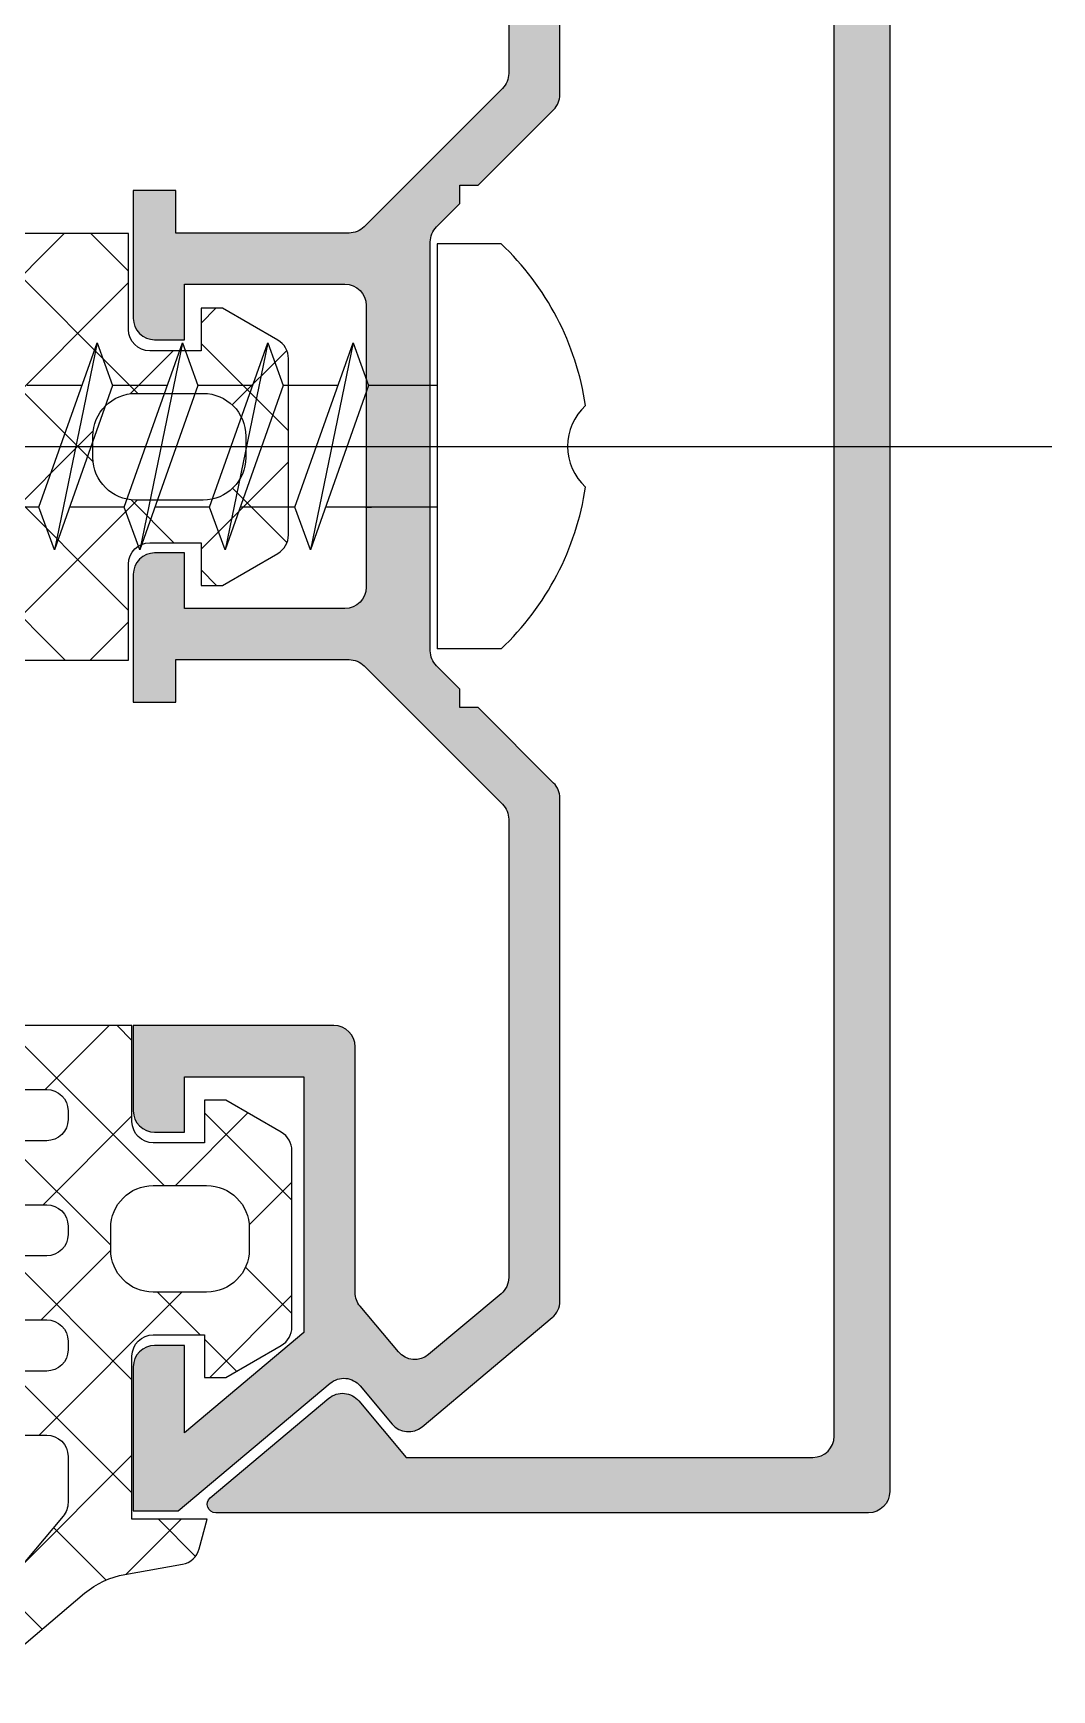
# Model space of a CAD drawing. Header units: millimetres. Extents: x 809 to 8159, y 33 to 4533.
# Drawn here: x 4981.821 to 4984.209, y 1269.97 to 1273.854 of the extents above; entities that cross this region are included whole.
import ezdxf

# ---------------------------------------------------------------- set-up
doc = ezdxf.new("R2010")
doc.units = ezdxf.units.MM
doc.linetypes.add('DASHDOT', pattern=[25.399999999999995, 12.7, -6.349999999999998, 0, -6.349999999999998])
for name, color, linetype in [('11', 11, 'Continuous'), ('EKSEN', 11, 'Continuous'), ('FITILLER', 240, 'Continuous'), ('GORUNUS-TARAMA', 11, 'Continuous')]:
    doc.layers.add(name, color=color, linetype=linetype)

# ---------------------------------------------------------------- blocks, each defined once
blk = doc.blocks.new('ajsdfxcvzx')
h = blk.add_hatch(color=256)
edge = h.paths.add_edge_path()
edge.add_arc((36939.60440307917, -7320.709108377276), 0.05000000000291038, 270, 360)
edge.add_line((36939.65440307918, -7320.709108377276), (36939.65440307918, -7316.069108377276))
edge.add_arc((36939.60440307918, -7316.06910837728), 0.04999999999563443, 4.168816632451847e-09, 90.00000000833764)
edge.add_line((36939.60440307917, -7316.019108377281), (36938.65079202141, -7316.019108377281))
edge.add_line((36938.65079202141, -7316.019108377281), (36938.53980291817, -7316.151380039802))
edge.add_arc((36938.50150069602, -7316.119240659318), 0.0500000000012859, 230.0000000012835, 320.00000000128347, ccw=False)
edge.add_line((36938.46936131553, -7316.157542881476), (36938.19154732698, -7315.924429266139))
edge.add_arc((36938.20440307918, -7315.90910837728), 0.01999999999904089, 90, 229.9999999868575, ccw=False)
edge.add_line((36938.20440307918, -7315.889108377283), (36939.73440307918, -7315.889108377283))
edge.add_arc((36939.73440307918, -7315.939108377279), 0.04999999999563443, 0, 90, ccw=False)
edge.add_line((36939.78440307917, -7315.939108377279), (36939.78440307917, -7320.83910837728))
edge.add_arc((36939.73440307918, -7320.839108377284), 0.04999999999563443, -90, 4.168782652413938e-09, ccw=False)
edge.add_line((36939.73440307918, -7320.889108377283), (36938.20440307918, -7320.889108377283))
edge.add_arc((36938.20440307918, -7320.869108377279), 0.02000000000407454, 129.9999999997442, 270, ccw=False)
edge.add_line((36938.19154732698, -7320.853787488413), (36938.46936131553, -7320.620673873091))
edge.add_arc((36938.50150069602, -7320.658976095245), 0.05000000000317593, 40.00000000726942, 130.0000000077832, ccw=False)
edge.add_line((36938.53980291817, -7320.626836714757), (36938.65079202141, -7320.759108377279))
edge.add_line((36938.65079202141, -7320.759108377279), (36939.60440307917, -7320.759108377279))
h = blk.add_hatch(color=256)
edge = h.paths.add_edge_path()
edge.add_line((36938.41109530687, -7319.866828951293), (36938.41109530687, -7320.466592581193))
edge.add_line((36938.41109530687, -7320.466592581193), (36938.13109530686, -7320.701540477923))
edge.add_line((36938.13109530686, -7320.701540477923), (36938.13109530686, -7320.496828951291))
edge.add_line((36938.13109530686, -7320.496828951291), (36938.06109530686, -7320.496828951291))
edge.add_arc((36938.06109530686, -7320.54682895129), 0.0499999999992724, 90, 180.0000000041688)
edge.add_line((36938.01109530687, -7320.546828951294), (36938.01109530687, -7320.884108377279))
edge.add_line((36938.01109530687, -7320.884108377279), (36938.11651920308, -7320.884108377279))
edge.add_line((36938.11651920308, -7320.884108377279), (36938.47244273637, -7320.58545307177))
edge.add_arc((36938.50458211686, -7320.623755293924), 0.05000000000317593, 40.00000000726942, 130.0000000077832, ccw=False)
edge.add_line((36938.54288433901, -7320.591615913436), (36938.61797956515, -7320.681110918973))
edge.add_arc((36938.65628178731, -7320.648971538489), 0.0500000000012859, 219.9999999987165, 309.9999999987165)
edge.add_line((36938.68842116779, -7320.687273760646), (36938.99323468735, -7320.431504848806))
edge.add_arc((36938.96109530685, -7320.393202626646), 0.05000000000805293, 310.0000000030938, 359.9999999968734)
edge.add_line((36939.01109530687, -7320.393202626648), (36939.01109530687, -7319.213666818505))
edge.add_arc((36938.96109530686, -7319.213666818508), 0.05000000000291038, 3.126612473883902e-09, 45.00000000221086)
edge.add_line((36938.99645064592, -7319.178311479445), (36938.81926987031, -7319.001130703829))
edge.add_line((36938.81926987031, -7319.001130703829), (36938.77684346343, -7319.001130703829))
edge.add_line((36938.77684346343, -7319.001130703829), (36938.77684346343, -7318.958704296958))
edge.add_line((36938.77684346343, -7318.958704296958), (36938.7218922047, -7318.903753038219))
edge.add_arc((36938.75724754376, -7318.868397699157), 0.05000000000232364, 180.0000000031266, 225.0000000022108, ccw=False)
edge.add_line((36938.70724754375, -7318.86839769916), (36938.70724754375, -7317.9098190554))
edge.add_arc((36938.75724754376, -7317.909819055402), 0.05000000000291038, 134.9999999977892, 179.9999999968734, ccw=False)
edge.add_line((36938.7218922047, -7317.87446371634), (36938.77684346343, -7317.819512457594))
edge.add_line((36938.77684346343, -7317.819512457594), (36938.77684346343, -7317.777086050723))
edge.add_line((36938.77684346343, -7317.777086050723), (36938.81926987031, -7317.777086050723))
edge.add_line((36938.81926987031, -7317.777086050723), (36938.99645064592, -7317.599905275107))
edge.add_arc((36938.96109530687, -7317.564549936048), 0.04999999999460632, 314.9999999948413, 359.9999999927046)
edge.add_line((36939.01109530687, -7317.564549936054), (36939.01109530687, -7316.385014127904))
edge.add_arc((36938.96109530687, -7316.38501412791), 0.04999999999563443, 7.295429106790731e-09, 50.00000000700054)
edge.add_line((36938.99323468735, -7316.346711905753), (36938.68842116779, -7316.090942993913))
edge.add_arc((36938.65628178731, -7316.129245216071), 0.0500000000012859, 50.00000000128344, 140.0000000012834)
edge.add_line((36938.61797956515, -7316.097105835586), (36938.54288433901, -7316.186600841123))
edge.add_arc((36938.50458211685, -7316.154461460639), 0.0500000000012859, 230.0000000012835, 320.00000000128347, ccw=False)
edge.add_line((36938.47244273637, -7316.192763682797), (36938.11651920308, -7315.894108377281))
edge.add_line((36938.11651920308, -7315.894108377281), (36938.01109530687, -7315.894108377281))
edge.add_line((36938.01109530687, -7315.894108377281), (36938.01109530687, -7316.231387803266))
edge.add_arc((36938.06109530686, -7316.231387803269), 0.04999999999563443, 179.9999999958312, 270)
edge.add_line((36938.06109530686, -7316.281387803268), (36938.13109530686, -7316.281387803268))
edge.add_line((36938.13109530686, -7316.281387803268), (36938.13109530686, -7316.076676276636))
edge.add_line((36938.13109530686, -7316.076676276636), (36938.41109530687, -7316.311624173366))
edge.add_line((36938.41109530687, -7316.311624173366), (36938.41109530687, -7316.911387803266))
edge.add_line((36938.41109530687, -7316.911387803266), (36938.13109530686, -7316.911387803266))
edge.add_line((36938.13109530686, -7316.911387803266), (36938.13109530686, -7316.781387803268))
edge.add_line((36938.13109530686, -7316.781387803268), (36938.06109530686, -7316.781387803268))
edge.add_arc((36938.06109530686, -7316.831387803268), 0.0499999999992724, 90, 180.0000000041688)
edge.add_line((36938.01109530687, -7316.831387803271), (36938.01109530687, -7317.031387803268))
edge.add_line((36938.01109530687, -7317.031387803268), (36938.48109530686, -7317.031387803268))
edge.add_arc((36938.48109530686, -7316.981387803266), 0.05000000000291038, 270, 360)
edge.add_line((36938.53109530686, -7316.981387803266), (36938.53109530686, -7316.405535833474))
edge.add_arc((36938.58109530686, -7316.405535833475), 0.05000000000291038, 139.9999999996867, 179.9999999979156, ccw=False)
edge.add_line((36938.54279308471, -7316.373396452989), (36938.63277038516, -7316.266165681918))
edge.add_arc((36938.67107260731, -7316.298305062399), 0.04999999999337374, 49.99999999860381, 139.9999999991176, ccw=False)
edge.add_line((36938.7032119878, -7316.260002840245), (36938.87323468734, -7316.402668824732))
edge.add_arc((36938.84109530687, -7316.440971046889), 0.0499999999912354, 7.295398063433822e-09, 50.00000001338748, ccw=False)
edge.add_line((36938.89109530686, -7316.440971046883), (36938.89109530686, -7317.514844308571))
edge.add_arc((36938.84109530686, -7317.514844308568), 0.05000000000291038, 314.99999999778913, 359.9999999968734, ccw=False)
edge.add_line((36938.87645064592, -7317.550199647631), (36938.55218657721, -7317.87446371634))
edge.add_arc((36938.51683123815, -7317.839108377281), 0.04999999999975119, 270, 315.0000000007369, ccw=False)
edge.add_line((36938.51683123815, -7317.889108377283), (36938.11109530686, -7317.889108377283))
edge.add_line((36938.11109530686, -7317.889108377283), (36938.11109530686, -7317.789108377277))
edge.add_line((36938.11109530686, -7317.789108377277), (36938.01109530687, -7317.789108377277))
edge.add_line((36938.01109530687, -7317.789108377277), (36938.01109530687, -7318.08910837728))
edge.add_arc((36938.06109530686, -7318.089108377284), 0.04999999999563443, 179.9999999958312, 270)
edge.add_line((36938.06109530686, -7318.139108377283), (36938.13109530686, -7318.139108377283))
edge.add_line((36938.13109530686, -7318.139108377283), (36938.13109530686, -7318.009108377279))
edge.add_line((36938.13109530686, -7318.009108377279), (36938.50724754376, -7318.009108377279))
edge.add_arc((36938.50724754376, -7318.059108377278), 0.0499999999992724, -4.168782652413938e-09, 90, ccw=False)
edge.add_line((36938.55724754375, -7318.059108377282), (36938.55724754375, -7318.719108377278))
edge.add_arc((36938.50724754376, -7318.719108377281), 0.04999999999563443, -90, 4.168782652413938e-09, ccw=False)
edge.add_line((36938.50724754376, -7318.769108377281), (36938.13109530686, -7318.769108377281))
edge.add_line((36938.13109530686, -7318.769108377281), (36938.13109530686, -7318.639108377283))
edge.add_line((36938.13109530686, -7318.639108377283), (36938.06109530686, -7318.639108377283))
edge.add_arc((36938.06109530685, -7318.689108377279), 0.04999999999563443, 89.99999999166236, 180)
edge.add_line((36938.01109530687, -7318.689108377279), (36938.01109530687, -7318.989108377275))
edge.add_line((36938.01109530687, -7318.989108377275), (36938.11109530686, -7318.989108377275))
edge.add_line((36938.11109530686, -7318.989108377275), (36938.11109530686, -7318.889108377283))
edge.add_line((36938.11109530686, -7318.889108377283), (36938.51683123815, -7318.889108377283))
edge.add_arc((36938.51683123816, -7318.939108377282), 0.04999999999836291, 45.00000000810638, 90.00000000833762, ccw=False)
edge.add_line((36938.55218657721, -7318.903753038219), (36938.87645064592, -7319.228017106936))
edge.add_arc((36938.84109530686, -7319.263372445998), 0.05000000000232364, 3.126615411019884e-09, 45.000000002210925, ccw=False)
edge.add_line((36938.89109530686, -7319.263372445996), (36938.89109530686, -7320.337245707669))
edge.add_arc((36938.84109530686, -7320.337245707667), 0.05000000000291038, 309.99999999670683, 359.9999999968734, ccw=False)
edge.add_line((36938.87323468734, -7320.375547929827), (36938.7032119878, -7320.518213914307))
edge.add_arc((36938.67107260731, -7320.479911692153), 0.04999999999849904, 220.0000000008824, 310.00000000139624, ccw=False)
edge.add_line((36938.63277038516, -7320.512051072634), (36938.54279308471, -7320.40482030157))
edge.add_arc((36938.58109530686, -7320.372680921084), 0.05000000000245512, 180.0000000020844, 220.0000000003133, ccw=False)
edge.add_line((36938.53109530686, -7320.372680921086), (36938.53109530686, -7319.796828951294))
edge.add_arc((36938.48109530686, -7319.796828951294), 0.05000000000291038, 0, 90)
edge.add_line((36938.48109530686, -7319.746828951291), (36938.01109530687, -7319.746828951291))
edge.add_line((36938.01109530687, -7319.746828951291), (36938.01109530687, -7319.946828951295))
edge.add_arc((36938.06109530685, -7319.946828951295), 0.04999999998835847, 180, 270.0000000083376)
edge.add_line((36938.06109530686, -7319.996828951291), (36938.13109530686, -7319.996828951291))
edge.add_line((36938.13109530686, -7319.996828951291), (36938.13109530686, -7319.866828951293))
edge.add_line((36938.13109530686, -7319.866828951293), (36938.41109530687, -7319.866828951293))
at = {"layer": 'FITILLER'}
h = blk.add_hatch(dxfattribs=at)
h.set_pattern_fill('NET', color=256, scale=1.499999999999999, angle=225, style=0)
h.set_pattern_definition([(224.9999999999999, (36956.32114801255, -7396.421213948757), (0.1325825214724777, -0.1325825214724775), []), (315, (36956.32114801255, -7396.421213948757), (0.1325825214724777, 0.1325825214724776), [])])
edge = h.paths.add_edge_path(flags=16)
edge.add_arc((36938.01653145128, -7318.365094533139), 0.09999999999854481, 90, 180, ccw=False)
edge.add_line((36938.01653145128, -7318.265094533141), (36938.17480535739, -7318.265094533141))
edge.add_arc((36938.17480535738, -7318.365094533139), 0.09999999999854481, 0, 89.99999999583122, ccw=False)
edge.add_line((36938.27480535739, -7318.365094533139), (36938.27480535739, -7318.415094533142))
edge.add_arc((36938.17480535739, -7318.415094533142), 0.09999999999854481, -90, 0, ccw=False)
edge.add_line((36938.17480535739, -7318.515094533141), (36938.01653145128, -7318.515094533141))
edge.add_arc((36938.01653145128, -7318.415094533142), 0.09999999999854481, 180, 270, ccw=False)
edge.add_line((36937.91653145128, -7318.415094533142), (36937.91653145128, -7318.365094533139))
edge = h.paths.add_edge_path()
edge.add_line((36937.99980535739, -7317.890094533141), (36937.48301095959, -7317.890094533141))
edge.add_arc((36937.48301095959, -7317.900094533141), 0.01000000000021828, 90, 225.0000000073695)
edge.add_line((36937.47593989177, -7317.907165600955), (36937.58672926995, -7318.017954979041))
edge.add_arc((36937.58041251701, -7318.024271731978), 0.008933237673640144, -44.999999999999886, 45, ccw=False)
edge.add_line((36937.58672926995, -7318.030588484915), (36937.47742184212, -7318.13989591282))
edge.add_arc((36937.48373859506, -7318.146212665753), 0.008933237671067705, 135.0000000164991, 225.0000000494971)
edge.add_line((36937.47742184213, -7318.152529418694), (36937.58672926995, -7318.261836846425))
edge.add_arc((36937.58041251701, -7318.268153599362), 0.008933237673640144, -44.999999999999886, 45, ccw=False)
edge.add_line((36937.58672926995, -7318.274470352299), (36937.47742184212, -7318.383777780204))
edge.add_arc((36937.48373859506, -7318.390094533137), 0.008933237671067705, 135.0000000164991, 225.0000000494971)
edge.add_line((36937.47742184213, -7318.396411286078), (36937.58672926995, -7318.505718713815))
edge.add_arc((36937.58041251702, -7318.512035466749), 0.008933237665922826, -45.00000001649909, 45.00000001649897, ccw=False)
edge.add_line((36937.58672926995, -7318.518352219682), (36937.47742184212, -7318.627659647587))
edge.add_arc((36937.48373859506, -7318.633976400524), 0.008933237673640144, 135, 225)
edge.add_line((36937.47742184212, -7318.640293153461), (36937.58672926995, -7318.749600581206))
edge.add_arc((36937.58041251702, -7318.75591733414), 0.008933237665922826, -45.00000001649909, 45.00000001649897, ccw=False)
edge.add_line((36937.58672926995, -7318.762234087073), (36937.47593989169, -7318.873023465327))
edge.add_arc((36937.4830109595, -7318.88009453314), 0.01000000000072197, 134.9999999963152, 270)
edge.add_line((36937.4830109595, -7318.890094533141), (36937.99980535739, -7318.890094533141))
edge.add_line((36937.99980535739, -7318.890094533141), (36937.99980535739, -7318.665094533142))
edge.add_arc((36938.04980535739, -7318.665094533142), 0.05000000000291038, 90, 180, ccw=False)
edge.add_line((36938.04980535739, -7318.615094533139), (36938.16980535739, -7318.615094533139))
edge.add_line((36938.16980535739, -7318.615094533139), (36938.16980535739, -7318.715094533145))
edge.add_line((36938.16980535739, -7318.715094533145), (36938.21980535739, -7318.715094533145))
edge.add_line((36938.21980535739, -7318.715094533145), (36938.34980535739, -7318.64003899815))
edge.add_arc((36938.32480535739, -7318.596737727965), 0.0499999999971676, 300.0000000037994, 360.0000000062532)
edge.add_line((36938.37480535739, -7318.596737727959), (36938.37480535739, -7318.183451338329))
edge.add_arc((36938.32480535739, -7318.183451338324), 0.04999999999563443, 359.9999999937468, 419.9999999962006)
edge.add_line((36938.34980535739, -7318.140150068139), (36938.21980535739, -7318.065094533144))
edge.add_line((36938.21980535739, -7318.065094533144), (36938.16980535739, -7318.065094533144))
edge.add_line((36938.16980535739, -7318.065094533144), (36938.16980535739, -7318.165094533142))
edge.add_line((36938.16980535739, -7318.165094533142), (36938.04980535739, -7318.165094533142))
edge.add_arc((36938.04980535739, -7318.115094533139), 0.05000000000291038, 180, 270, ccw=False)
edge.add_line((36937.99980535739, -7318.115094533139), (36937.99980535739, -7317.890094533141))
h = blk.add_hatch(dxfattribs=at)
h.set_pattern_fill('NET', color=256, scale=1.499999999999999, angle=225, style=0)
h.set_pattern_definition([(135, (36952.42699035696, -7303.900996473349), (0.1325825214724776, 0.1325825214724776), []), (44.99999999999989, (36952.42699035696, -7303.900996473349), (0.1325825214724777, -0.1325825214724775), [])])
edge = h.paths.add_edge_path(flags=16)
edge.add_arc((36938.18300938048, -7320.271828951292), 0.09999999999126885, -90.00000000416878, 0, ccw=False)
edge.add_line((36938.18300938047, -7320.371828951291), (36938.05800938047, -7320.371828951291))
edge.add_arc((36938.05800938047, -7320.271828951292), 0.09999999999854481, 180, 270.0000000041688, ccw=False)
edge.add_line((36937.95800938048, -7320.271828951292), (36937.95800938048, -7320.221828951289))
edge.add_arc((36938.05800938047, -7320.221828951289), 0.09999999999126885, 89.99999999583122, 180, ccw=False)
edge.add_line((36938.05800938047, -7320.121828951291), (36938.18300938047, -7320.121828951291))
edge.add_arc((36938.18300938048, -7320.221828951289), 0.09999999999854481, 0, 90.00000000416878, ccw=False)
edge.add_line((36938.28300938047, -7320.221828951289), (36938.28300938047, -7320.271828951292))
edge = h.paths.add_edge_path()
edge.add_arc((36938.02622100648, -7321.230360799723), 0.1999999999889679, 99.9999999980081, 130.233142154333, ccw=False)
edge.add_line((36937.99149137095, -7321.033399249129), (36938.12623857333, -7321.009639681775))
edge.add_arc((36938.11755616444, -7320.960399294118), 0.05000000000680765, 280.0000000024923, 345.0000000005008)
edge.add_line((36938.16585245576, -7320.973340246375), (36938.18440307918, -7320.904108377283))
edge.add_line((36938.18440307918, -7320.904108377283), (36938.00800938048, -7320.904108377283))
edge.add_line((36938.00800938048, -7320.904108377283), (36938.00800938048, -7320.521828951292))
edge.add_arc((36938.05800938048, -7320.521828951289), 0.05000000000291038, 90.00000000833762, 180.0000000041688, ccw=False)
edge.add_line((36938.05800938047, -7320.471828951289), (36938.17800938048, -7320.471828951289))
edge.add_line((36938.17800938048, -7320.471828951289), (36938.17800938048, -7320.571828951295))
edge.add_line((36938.17800938048, -7320.571828951295), (36938.22800938048, -7320.571828951295))
edge.add_line((36938.22800938048, -7320.571828951295), (36938.35800938048, -7320.4967734163))
edge.add_arc((36938.33300938048, -7320.453472146109), 0.05000000000268112, 300.0000000001517, 359.9999999989578)
edge.add_line((36938.38300938048, -7320.45347214611), (36938.38300938048, -7320.040185756479))
edge.add_arc((36938.33300938048, -7320.04018575648), 0.05000000000291038, 1.042204157961301e-09, 59.99999999984833)
edge.add_line((36938.35800938048, -7319.996884486289), (36938.22800938048, -7319.921828951294))
edge.add_line((36938.22800938048, -7319.921828951294), (36938.17800938048, -7319.921828951294))
edge.add_line((36938.17800938048, -7319.921828951294), (36938.17800938048, -7320.021828951292))
edge.add_line((36938.17800938048, -7320.021828951292), (36938.05800938047, -7320.021828951292))
edge.add_arc((36938.05800938048, -7319.971828951293), 0.0499999999992724, 179.9999999958312, 269.9999999916624, ccw=False)
edge.add_line((36938.00800938048, -7319.971828951289), (36938.00800938048, -7319.746828951291))
edge.add_line((36938.00800938048, -7319.746828951291), (36937.65800938047, -7319.746828951291))
edge.add_line((36937.65800938047, -7319.746828951291), (36937.65800938047, -7319.896828951292))
edge.add_line((36937.65800938047, -7319.896828951292), (36937.80800938047, -7319.896828951292))
edge.add_arc((36937.80800938047, -7319.946828951295), 0.05000000000291038, 0, 90, ccw=False)
edge.add_line((36937.85800938048, -7319.946828951295), (36937.85800938048, -7319.966828951292))
edge.add_arc((36937.80800938048, -7319.966828951288), 0.04999999999563443, 269.9999999916624, 359.99999999583116, ccw=False)
edge.add_line((36937.80800938047, -7320.016828951288), (36937.65800938047, -7320.016828951288))
edge.add_line((36937.65800938047, -7320.016828951288), (36937.65800938047, -7320.166828951296))
edge.add_line((36937.65800938047, -7320.166828951296), (36937.80800938047, -7320.166828951296))
edge.add_arc((36937.80800938048, -7320.216828951296), 0.0499999999992724, 4.168782652413938e-09, 90.00000000833762, ccw=False)
edge.add_line((36937.85800938048, -7320.216828951292), (36937.85800938048, -7320.236828951289))
edge.add_arc((36937.80800938047, -7320.236828951289), 0.05000000000291038, -90, 0, ccw=False)
edge.add_line((36937.80800938047, -7320.286828951292), (36937.65800938047, -7320.286828951292))
edge.add_line((36937.65800938047, -7320.286828951292), (36937.65800938047, -7320.436828951293))
edge.add_line((36937.65800938047, -7320.436828951293), (36937.80800938047, -7320.436828951293))
edge.add_arc((36937.80800938048, -7320.486828951292), 0.0499999999992724, 4.168782652413938e-09, 90.00000000833762, ccw=False)
edge.add_line((36937.85800938048, -7320.486828951289), (36937.85800938048, -7320.506828951293))
edge.add_arc((36937.80800938047, -7320.506828951293), 0.05000000000291038, -90, 0, ccw=False)
edge.add_line((36937.80800938047, -7320.556828951296), (36937.65800938047, -7320.556828951296))
edge.add_line((36937.65800938047, -7320.556828951296), (36937.65800938047, -7320.70682895129))
edge.add_line((36937.65800938047, -7320.70682895129), (36937.80800938047, -7320.70682895129))
edge.add_arc((36937.80800938047, -7320.756828951293), 0.05000000000291038, 0, 90, ccw=False)
edge.add_line((36937.85800938048, -7320.756828951293), (36937.85800938048, -7320.864990358248))
edge.add_arc((36937.80800938049, -7320.864990358243), 0.04999999998835847, 319.9999999921615, 359.99999999374677, ccw=False)
edge.add_line((36937.84631160263, -7320.897129738725), (36937.57880033738, -7321.215937250156))
edge.add_arc((36937.61109530686, -7321.254108377281), 0.04999999999880422, 130.2331421528184, 310.2331421528183)
edge.add_line((36937.64339027635, -7321.292279504407), (36937.89704112855, -7321.077676291228))
at = {"elevation": -1.1777983182711e-10}
blk.add_lwpolyline([(36939.60440307917, -7320.759108377279, 0.4142135623730951), (36939.65440307918, -7320.709108377276), (36939.65440307918, -7316.069108377276, 0.4142135623730951), (36939.60440307917, -7316.019108377281), (36938.65079202141, -7316.019108377281), (36938.53980291817, -7316.151380039802, -0.4142135623731419), (36938.46936131553, -7316.157542881476), (36938.19154732698, -7315.924429266139, -0.7002075382095383), (36938.20440307918, -7315.889108377283), (36939.73440307918, -7315.889108377283, -0.4142135623730617), (36939.78440307917, -7315.939108377279), (36939.78440307917, -7320.83910837728, -0.4142135623730951), (36939.73440307918, -7320.889108377283), (36938.20440307918, -7320.889108377283, -0.7002075382097253), (36938.19154732698, -7320.853787488413), (36938.46936131553, -7320.620673873091, -0.414213562373189), (36938.53980291817, -7320.626836714757), (36938.65079202141, -7320.759108377279)], format="xyb", close=True, dxfattribs=at)
blk.add_lwpolyline([(36938.89109530686, -7316.440971046883), (36938.89109530686, -7317.514844308571, -0.1989123673796371), (36938.87645064592, -7317.550199647631), (36938.55218657721, -7317.87446371634, -0.198912367379658), (36938.51683123815, -7317.889108377283), (36938.11109530686, -7317.889108377283), (36938.11109530686, -7317.789108377277), (36938.01109530687, -7317.789108377277), (36938.01109530687, -7318.08910837728, 0.4142135623730951), (36938.06109530686, -7318.139108377283), (36938.13109530686, -7318.139108377283), (36938.13109530686, -7318.009108377279), (36938.50724754376, -7318.009108377279, -0.4142135623730951), (36938.55724754375, -7318.059108377282), (36938.55724754375, -7318.719108377278, -0.4142135623730951), (36938.50724754376, -7318.769108377281), (36938.13109530686, -7318.769108377281), (36938.13109530686, -7318.639108377283), (36938.06109530686, -7318.639108377283, 0.4142135623730951), (36938.01109530687, -7318.689108377279), (36938.01109530687, -7318.989108377275), (36938.11109530686, -7318.989108377275), (36938.11109530686, -7318.889108377283), (36938.51683123815, -7318.889108377283, -0.198912367379658), (36938.55218657721, -7318.903753038219), (36938.87645064592, -7319.228017106936, -0.1989123673796371), (36938.89109530686, -7319.263372445996), (36938.89109530686, -7320.337245707669, -0.2216946626429332), (36938.87323468734, -7320.375547929827), (36938.7032119878, -7320.518213914307, -0.4142135623732124), (36938.63277038516, -7320.512051072634), (36938.54279308471, -7320.40482030157, -0.1763269807083682), (36938.53109530686, -7320.372680921086), (36938.53109530686, -7319.796828951294, 0.4142135623730951), (36938.48109530686, -7319.746828951291), (36938.01109530687, -7319.746828951291), (36938.01109530687, -7319.946828951295, 0.4142135623730951), (36938.06109530686, -7319.996828951291), (36938.13109530686, -7319.996828951291), (36938.13109530686, -7319.866828951293), (36938.41109530687, -7319.866828951293), (36938.41109530687, -7320.466592581193), (36938.13109530686, -7320.701540477923), (36938.13109530686, -7320.496828951291), (36938.06109530686, -7320.496828951291, 0.4142135623730951), (36938.01109530687, -7320.546828951294), (36938.01109530687, -7320.884108377279), (36938.11651920308, -7320.884108377279), (36938.47244273637, -7320.58545307177, -0.4142135623731674), (36938.54288433901, -7320.591615913436), (36938.61797956515, -7320.681110918973, 0.4142135623732124), (36938.68842116779, -7320.687273760646), (36938.99323468735, -7320.431504848806, 0.2216946626429264), (36939.01109530687, -7320.393202626648), (36939.01109530687, -7319.213666818505, 0.198912367379658), (36938.99645064592, -7319.178311479445), (36938.81926987031, -7319.001130703829), (36938.77684346343, -7319.001130703829), (36938.77684346343, -7318.958704296958), (36938.7218922047, -7318.903753038219, -0.198912367379658), (36938.70724754375, -7318.86839769916), (36938.70724754375, -7317.9098190554, -0.1989123673796624), (36938.7218922047, -7317.87446371634), (36938.77684346343, -7317.819512457594), (36938.77684346343, -7317.777086050723), (36938.81926987031, -7317.777086050723), (36938.99645064592, -7317.599905275107, 0.198912367379658), (36939.01109530687, -7317.564549936054), (36939.01109530687, -7316.385014127904, 0.2216946626429265)], format="xyb", dxfattribs=at)
at = {"layer": '11'}
for p, q in [((36938.8731021271, -7317.914108377277), (36938.72310212709, -7317.914108377277)), ((36938.72310212709, -7317.914108377277), (36938.7231021271, -7318.864108377275)), ((36937.78983034462, -7318.53142591715), (36937.9262368066, -7318.146783917495)), ((36937.9262368066, -7318.146783917495), (36937.82622988669, -7318.631432837064)), ((36937.9262368066, -7318.146783917495), (36937.96263634867, -7318.246790837409)), ((36937.98984418444, -7318.53142591715), (36938.12625064642, -7318.146783917495)), ((36938.12625064642, -7318.146783917495), (36938.02624372651, -7318.631432837064)), ((36938.12625064642, -7318.146783917495), (36938.16265018849, -7318.246790837409)), ((36938.18985802426, -7318.53142591715), (36938.32626448624, -7318.146783917495)), ((36938.32626448624, -7318.146783917495), (36938.22625756633, -7318.631432837064)), ((36938.32626448624, -7318.146783917495), (36938.36266402831, -7318.246790837402)), ((36938.38987186408, -7318.53142591715), (36938.52627832606, -7318.146783917495)), ((36938.52627832606, -7318.146783917495), (36938.42627140616, -7318.631432837064)), ((36938.52627832606, -7318.146783917495), (36938.56267786813, -7318.246790837402)), ((36937.89077112648, -7318.246790837409), (36937.76262250885, -7318.246790837409)), ((36937.96263634867, -7318.246790837409), (36937.82622988669, -7318.631432837064)), ((36938.09078496631, -7318.246790837409), (36937.96263634867, -7318.246790837409)), ((36938.16265018849, -7318.246790837409), (36938.02624372651, -7318.631432837064)), ((36938.29079880613, -7318.246790837402), (36938.16265018849, -7318.246790837402)), ((36938.36266402831, -7318.246790837402), (36938.22625756633, -7318.631432837064)), ((36938.49081264595, -7318.246790837402), (36938.36266402831, -7318.246790837402)), ((36938.56267786813, -7318.246790837402), (36938.42627140616, -7318.631432837064)), ((36938.56474252603, -7318.246790837402), (36938.56267786813, -7318.246790837402)), ((36938.72310212709, -7318.246790837402), (36938.56267786813, -7318.246790837402)), ((36937.78983034462, -7318.53142591715), (36937.66168172698, -7318.53142591715)), ((36937.82622988669, -7318.631432837064), (36937.78983034462, -7318.53142591715)), ((36937.98984418444, -7318.53142591715), (36937.8616955668, -7318.53142591715)), ((36938.02624372651, -7318.631432837064), (36937.98984418444, -7318.53142591715)), ((36938.18985802426, -7318.53142591715), (36938.06170940663, -7318.53142591715)), ((36938.22625756633, -7318.631432837064), (36938.18985802426, -7318.53142591715)), ((36938.38987186408, -7318.53142591715), (36938.26172324645, -7318.53142591715)), ((36938.42627140616, -7318.631432837064), (36938.38987186408, -7318.53142591715)), ((36938.5556129307, -7318.531432307333), (36938.46173482011, -7318.531432307333)), ((36938.72310212709, -7318.531432307333), (36938.46173482011, -7318.531432307333)), ((36938.55603660663, -7318.531432307333), (36938.5556129307, -7318.531432307333)), ((36938.55603660663, -7318.531432307333), (36938.5556129307, -7318.531432307333)), ((36938.5556129307, -7318.531432307333), (36938.56960412483, -7318.531432307333)), ((36938.5556129307, -7318.531432307333), (36938.56960412483, -7318.531432307333)), ((36938.8731021271, -7318.864108377275), (36938.7231021271, -7318.864108377275))]:
    blk.add_line(p, q, dxfattribs=at)
for centre, radius, start, end in [((36938.42529724905, -7318.389108377283), 0.6528048780487974, 8.407229325155477, 46.68802192303892), ((36939.15911466622, -7318.389108377283), 0.1298408752463274, 132.6848736615247, 227.3151263384753), ((36938.42529724905, -7318.389108377283), 0.6528048780487974, 313.3119780769611, 351.5927706748445)]:
    blk.add_arc(centre, radius, start, end, dxfattribs=at)
at = {"layer": 'EKSEN', "linetype": 'DASHDOT', "ltscale": 5}
blk.add_line((36926.32244920409, -7318.389108377283), (36940.16455821313, -7318.389108377283), dxfattribs=at)
at = {"layer": 'FITILLER', "elevation": -1.1777983182711e-10}
for points in [[(36937.4830109595, -7318.890094533141), (36937.99980535739, -7318.890094533141), (36937.99980535739, -7318.665094533142, -0.4142135623730951), (36938.04980535739, -7318.615094533139), (36938.16980535739, -7318.615094533139), (36938.16980535739, -7318.715094533145), (36938.21980535739, -7318.715094533145), (36938.34980535739, -7318.64003899815, 0.2679491924311166), (36938.37480535739, -7318.596737727959), (36938.37480535739, -7318.183451338329, 0.2679491924311237), (36938.34980535739, -7318.140150068139), (36938.21980535739, -7318.065094533144), (36938.16980535739, -7318.065094533144), (36938.16980535739, -7318.165094533142), (36938.04980535739, -7318.165094533142, -0.4142135623730951), (36937.99980535739, -7318.115094533139), (36937.99980535739, -7317.890094533141), (36937.48301095959, -7317.890094533141, 0.6681786380582106)], [(36937.65800938047, -7319.896828951292), (36937.80800938047, -7319.896828951292, -0.4142135623730951), (36937.85800938048, -7319.946828951295), (36937.85800938048, -7319.966828951292, -0.4142135623730951), (36937.80800938047, -7320.016828951288), (36937.65800938047, -7320.016828951288)], [(36937.65800938047, -7320.166828951296), (36937.80800938047, -7320.166828951296, -0.4142135623730951), (36937.85800938048, -7320.216828951292), (36937.85800938048, -7320.236828951289, -0.4142135623730951), (36937.80800938047, -7320.286828951292), (36937.65800938047, -7320.286828951292)], [(36937.65800938047, -7320.436828951293), (36937.80800938047, -7320.436828951293, -0.4142135623730951), (36937.85800938048, -7320.486828951289), (36937.85800938048, -7320.506828951293, -0.4142135623730951), (36937.80800938047, -7320.556828951296), (36937.65800938047, -7320.556828951296)], [(36937.65800938047, -7320.70682895129), (36937.80800938047, -7320.70682895129, -0.4142135623730951), (36937.85800938048, -7320.756828951293), (36937.85800938048, -7320.864990358248, -0.1763269807084748), (36937.84631160263, -7320.897129738725), (36937.57880033738, -7321.215937250156, 1.000000000000021)], [(36937.64339027635, -7321.292279504407), (36937.89704112855, -7321.077676291228, -0.1326875429165003), (36937.99149137095, -7321.033399249129), (36938.12623857333, -7321.009639681775, 0.2914734195860864), (36938.16585245576, -7320.973340246375), (36938.18440307918, -7320.904108377283), (36938.00800938048, -7320.904108377283), (36938.00800938048, -7320.521828951292, -0.4142135623730951), (36938.05800938047, -7320.471828951289), (36938.17800938048, -7320.471828951289), (36938.17800938048, -7320.571828951295), (36938.22800938048, -7320.571828951295), (36938.35800938048, -7320.4967734163, 0.267949192431109), (36938.38300938048, -7320.45347214611), (36938.38300938048, -7320.040185756479, 0.2679491924311237), (36938.35800938048, -7319.996884486289), (36938.22800938048, -7319.921828951294), (36938.17800938048, -7319.921828951294), (36938.17800938048, -7320.021828951292), (36938.05800938047, -7320.021828951292, -0.4142135623730951), (36938.00800938048, -7319.971828951289), (36938.00800938048, -7319.746828951291), (36937.65800938047, -7319.746828951291)]]:
    blk.add_lwpolyline(points, format="xyb", dxfattribs=at)
for points in [[(36937.91653145128, -7318.365094533139, -0.4142135623731117), (36938.01653145128, -7318.265094533141), (36938.17480535739, -7318.265094533141, -0.4142135623730904), (36938.27480535739, -7318.365094533139), (36938.27480535739, -7318.415094533142, -0.4142135623730951), (36938.17480535739, -7318.515094533141), (36938.01653145128, -7318.515094533141, -0.4142135623730951), (36937.91653145128, -7318.415094533142)], [(36938.28300938047, -7320.271828951292, -0.4142135623730951), (36938.18300938047, -7320.371828951291), (36938.05800938047, -7320.371828951291, -0.4142135623730951), (36937.95800938048, -7320.271828951292), (36937.95800938048, -7320.221828951289, -0.4142135623731117), (36938.05800938047, -7320.121828951291), (36938.18300938047, -7320.121828951291, -0.4142135623730951), (36938.28300938047, -7320.221828951289)]]:
    blk.add_lwpolyline(points, format="xyb", close=True, dxfattribs=at)

msp = doc.modelspace()

# ---------------------------------------------------------------- block references
at = {"layer": 'GORUNUS-TARAMA'}
msp.add_blockref('ajsdfxcvzx', (-31955.95567726321, 8591.274052643628), dxfattribs=at)

doc.saveas('drawing.dxf')
